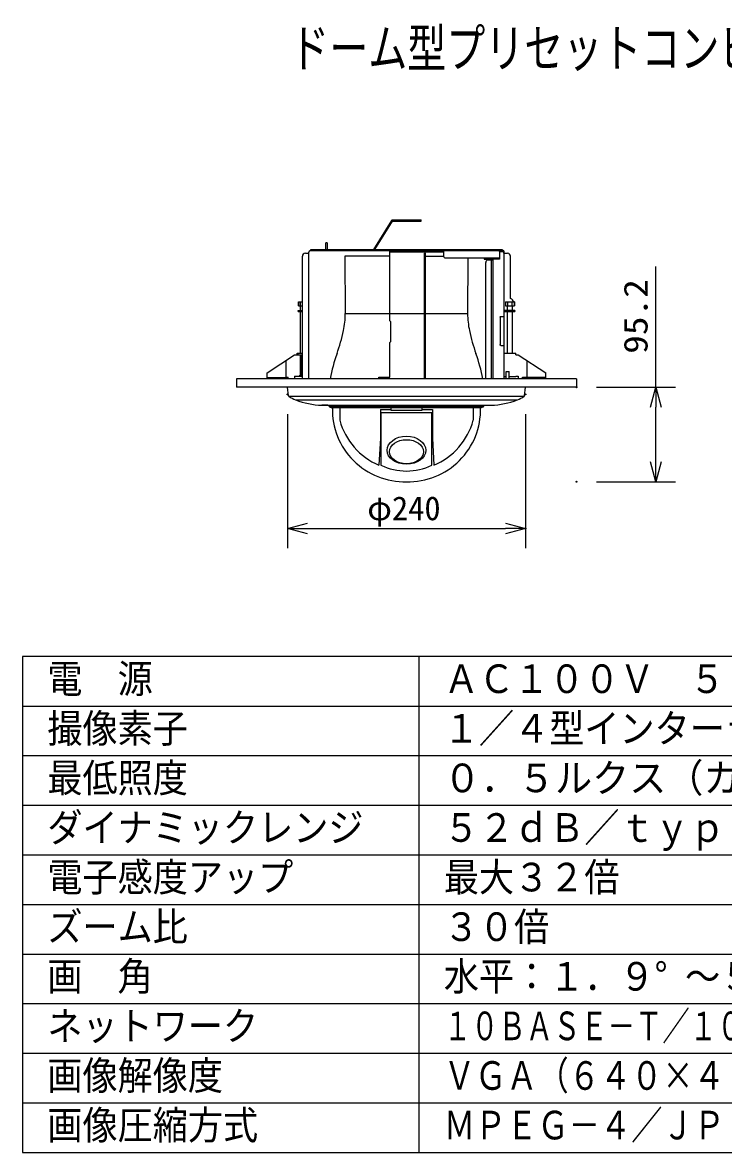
# Model space of a CAD drawing. Units: millimetres, scale not verified. Extents: x -63 to 63, y -57 to 57.
# Drawn here: x -62.5 to 8.2, y -56.5 to 57.4 of the extents above; entities that cross this region are included whole.
import ezdxf
from ezdxf.enums import TextEntityAlignment as Align

# ---------------------------------------------------------------- set-up
doc = ezdxf.new("R2010")
doc.units = ezdxf.units.MM
doc.header["$LTSCALE"] = 0.190236
doc.header["$PDMODE"] = 32
doc.header["$PDSIZE"] = 0.0951
for name, color, linetype in [('0-0_MOJI1', 2, 'Continuous'), ('0-2_GAIKEI', 7, 'Continuous'), ('0-3_WAKU', 1, 'Continuous')]:
    doc.layers.add(name, color=color, linetype=linetype)
doc.styles.add('ＭＳ ゴシック', font='')
doc.styles.get('ＭＳ ゴシック').set_extended_font_data('MS Gothic')

# ---------------------------------------------------------------- blocks, each defined once
blk = doc.blocks.new('_OPEN30')
at = {"layer": '0-3_WAKU', "color": 7}
blk.add_line((0, 0), (-1, 0), dxfattribs=at)
blk.add_lwpolyline([(-1, 0.26795), (0, 0), (-1, -0.26795)], dxfattribs=at)

msp = doc.modelspace()

# ---------------------------------------------------------------- linework, layer by layer
at = {"layer": '0-2_GAIKEI', "color": 1}
for p, q in [((-25.272, 37.4518), (-27.0989, 34.5387)), ((-25.272, 37.4518), (-27.0989, 34.5387)), ((-26.9601, 34.5387), (-25.1726, 37.3893)), ((-26.9601, 34.5387), (-25.1726, 37.3893)), ((-25.2704, 37.4544), (-25.272, 37.4518)), ((-25.1726, 37.507), (-22.2987, 37.507)), ((-25.1726, 37.507), (-22.2987, 37.507)), ((-25.1726, 37.3893), (-22.2987, 37.3893)), ((-25.1726, 37.3893), (-22.2987, 37.3893)), ((-23.7681, 37.3893), (-23.7681, 37.507)), ((-22.2987, 37.3893), (-22.2987, 37.507)), ((-22.2987, 37.3893), (-22.2987, 37.507)), ((-25.4336, 27.349), (-25.4336, 34.421)), ((-21.9558, 21.5006), (-21.9558, 34.1566)), ((-21.8383, 21.5006), (-21.8383, 34.1566)), ((-29.9376, 28.0932), (-17.5982, 28.0932)), ((-25.3355, 27.2511), (-25.4336, 27.349)), ((-25.3355, 25.2429), (-25.3355, 27.2511)), ((-25.4336, 25.1448), (-25.3355, 25.2429)), ((-25.4336, 21.6574), (-25.4336, 25.1448)), ((-26.5548, 21.5006), (-26.5548, 21.6574)), ((-26.5548, 21.6574), (-25.4336, 21.6574)), ((-31.5683, 18.6992), (-31.0025, 18.6992)), ((-25.3103, 18.5816), (-31.306, 18.5816)), ((-16.5876, 18.6794), (-30.949, 18.6794)), ((-30.5032, 18.5816), (-30.5032, 17.3118)), ((-26.3899, 18.407), (-26.3899, 18.0985)), ((-22.2256, 18.5816), (-25.3103, 18.5816)), ((-25.3103, 18.3041), (-25.3103, 18.407)), ((-22.2256, 18.3041), (-25.3103, 18.3041)), ((-17.0325, 18.5816), (-22.2256, 18.5816)), ((-22.2256, 18.407), (-22.2256, 18.3041)), ((-21.1458, 18.407), (-21.1458, 18.0985)), ((-16.2307, 18.5816), (-17.0325, 18.5816)), ((-17.0325, 18.5816), (-17.0325, 17.3118)), ((-16.5876, 18.6794), (-16.3666, 18.7612)), ((-15.9684, 18.6992), (-16.5342, 18.6992)), ((-16.3666, 18.7612), (-15.8334, 18.8201)), ((-26.3899, 18.0985), (-26.3899, 15.5175)), ((-26.3899, 18.0985), (-21.1458, 18.0985)), ((-26.3387, 18.0985), (-26.3387, 12.7921)), ((-21.1972, 12.7922), (-21.1972, 18.0985)), ((-21.1458, 18.0985), (-21.1458, 15.5175)), ((-26.3899, 15.5175), (-26.5445, 12.7731)), ((-21.1461, 15.5175), (-20.9915, 12.7731))]:
    msp.add_line(p, q, dxfattribs=at)
at = {"layer": '0-2_GAIKEI'}
for p, q in [((-33.6331, 21.5006), (-33.6331, 34.2462)), ((-33.4582, 34.421), (-14.0064, 34.421)), ((-33.4174, 34.5387), (-14.1189, 34.5387)), ((-33.4174, 34.421), (-33.4174, 34.5387)), ((-33.4174, 34.5387), (-14.1189, 34.5387)), ((-33.4174, 34.4212), (-33.4174, 34.421)), ((-31.8989, 34.5387), (-31.8989, 35.2048)), ((-31.7814, 35.2048), (-31.8989, 35.2048)), ((-31.7814, 35.2048), (-31.7814, 34.5387)), ((-25.4336, 34.3036), (-19.9851, 34.3036)), ((-19.9851, 33.799), (-19.9851, 34.421)), ((-14.3803, 34.3181), (-14.3803, 33.5493)), ((-13.9882, 34.3036), (-14.3803, 34.3036)), ((-14.1189, 34.5387), (-14.1189, 34.421)), ((-13.9882, 34.3181), (-13.9882, 34.1566)), ((-13.9036, 21.5006), (-13.9036, 34.3181)), ((-34.2695, 21.5006), (-34.2695, 33.8481)), ((-33.961, 34.1566), (-33.6331, 34.1566)), ((-25.4336, 33.8629), (-29.9722, 33.8629)), ((-29.9722, 33.8629), (-29.9374, 28.0728)), ((-21.9558, 34.1566), (-21.8383, 34.1566)), ((-21.9558, 33.8629), (-19.9851, 33.8629)), ((-17.8376, 33.6962), (-15.931, 33.6962)), ((-17.5647, 33.6962), (-17.5984, 28.0728)), ((-15.9149, 33.6667), (-14.3803, 33.6667)), ((-15.9149, 33.6667), (-15.9149, 33.5493)), ((-15.9149, 33.6667), (-15.9149, 33.5493)), ((-15.9149, 33.5493), (-15.6242, 33.5493)), ((-15.9149, 33.5493), (-15.094, 33.5493)), ((-15.7724, 21.5006), (-15.7724, 33.2186)), ((-15.7724, 21.5006), (-15.7724, 33.1819)), ((-15.5153, 33.4757), (-15.0605, 33.4757)), ((-15.2208, 33.4757), (-15.2208, 21.5006)), ((-14.3803, 33.5493), (-15.094, 33.5493)), ((-15.0605, 33.4757), (-15.0605, 21.5006)), ((-13.9882, 34.1566), (-13.5752, 34.1566)), ((-13.2668, 29.5791), (-13.2668, 33.8629)), ((-13.2668, 29.579), (-13.2668, 33.8481)), ((-34.6733, 29.2397), (-34.6733, 28.8479)), ((-34.6733, 29.2397), (-34.2695, 29.2397)), ((-34.6733, 29.2389), (-34.6733, 29.2397)), ((-34.6733, 29.2397), (-34.6733, 28.8479)), ((-34.6733, 28.8479), (-34.2695, 28.8479)), ((-34.6733, 28.8479), (-34.4822, 28.8479)), ((-34.5637, 29.2397), (-34.5635, 29.2397)), ((-34.4654, 28.3972), (-34.4654, 28.8479)), ((-34.4654, 28.3972), (-34.4654, 28.8479)), ((-34.447, 28.8479), (-34.447, 29.2397)), ((-13.7681, 29.2397), (-12.8632, 29.2397)), ((-13.7681, 29.2397), (-13.7681, 28.8479)), ((-13.7681, 28.8479), (-12.8632, 28.8479)), ((-13.5605, 28.3972), (-13.5605, 28.8479)), ((-13.542, 28.8479), (-13.542, 29.2397)), ((-13.0893, 28.8479), (-13.0893, 29.2397)), ((-13.0707, 28.3972), (-13.0707, 28.8479)), ((-12.9728, 29.2397), (-12.973, 29.2397)), ((-12.8636, 28.8479), (-12.8632, 28.8479)), ((-12.8632, 29.2397), (-12.8632, 28.8479)), ((-12.8632, 29.2389), (-12.8632, 29.2397)), ((-12.8632, 29.2397), (-12.8632, 28.8479)), ((-34.7103, 28.3972), (-34.2695, 28.3972)), ((-34.7103, 28.3972), (-34.4654, 28.3972)), ((-34.7103, 28.2797), (-34.7103, 28.3972)), ((-34.7103, 28.2797), (-34.7103, 28.3972)), ((-34.7103, 28.2797), (-34.2695, 28.2797)), ((-34.4654, 28.2797), (-34.7103, 28.2797)), ((-34.4654, 24.0674), (-34.4654, 28.2797)), ((-34.4654, 24.0674), (-34.4654, 28.2797)), ((-34.3877, 28.2797), (-34.3877, 28.3972)), ((-14.3108, 27.692), (-14.3108, 24.9491)), ((-14.2621, 27.7898), (-13.9036, 27.7898)), ((-12.826, 28.3972), (-13.9036, 28.3972)), ((-13.9036, 28.2797), (-12.826, 28.2797)), ((-13.5605, 24.0674), (-13.5605, 28.2797)), ((-13.0707, 24.0674), (-13.0707, 28.2797)), ((-12.826, 28.3972), (-12.826, 28.2797)), ((-34.8083, 24.0674), (-34.2695, 24.0674)), ((-34.8083, 23.9106), (-34.8083, 24.0674)), ((-34.8083, 23.9106), (-34.8083, 23.9888)), ((-34.7962, 24.0674), (-34.4751, 24.0674)), ((-34.7044, 23.9106), (-34.7044, 24.0674)), ((-14.2621, 24.8509), (-13.9036, 24.8509)), ((-13.891, 24.0674), (-12.7279, 24.0674)), ((-12.7279, 23.9106), (-12.7279, 24.0674)), ((-12.7279, 23.9106), (-12.7279, 23.9888)), ((-37.8275, 22.0884), (-35.0534, 23.9106)), ((-35.935, 23.3313), (-35.935, 21.5006)), ((-35.0534, 23.9106), (-34.2695, 23.9106)), ((-35.0534, 23.9106), (-34.8218, 23.9106)), ((-34.4654, 21.8534), (-34.4654, 23.9106)), ((-34.387, 21.8534), (-34.387, 23.9106)), ((-12.7279, 23.9106), (-12.4831, 23.9106)), ((-12.7279, 23.9106), (-12.4831, 23.9106)), ((-12.4831, 23.9106), (-9.7089, 22.0884)), ((-11.622, 23.3451), (-11.622, 21.6574)), ((-37.8275, 21.5006), (-37.8275, 22.0884)), ((-35.935, 21.6574), (-35.69, 21.6574)), ((-35.69, 21.5006), (-35.69, 21.6574)), ((-35.0534, 21.7554), (-34.2695, 21.7554)), ((-35.0534, 21.7554), (-35.0534, 21.5006)), ((-34.5147, 21.8534), (-34.2695, 21.8534)), ((-34.5147, 21.7554), (-34.5147, 21.8534)), ((-13.7076, 21.677), (-13.9036, 21.677)), ((-13.7076, 22.2159), (-13.4138, 22.2159)), ((-13.7076, 21.5006), (-13.7076, 22.2159)), ((-13.4138, 21.5006), (-13.4138, 22.2159)), ((-12.7279, 21.677), (-13.4138, 21.677)), ((-12.7279, 21.7554), (-12.4831, 21.7554)), ((-12.7279, 21.7554), (-12.7279, 21.677)), ((-12.4831, 21.7554), (-12.4831, 21.5006)), ((-12.0645, 21.5006), (-12.0645, 21.6574)), ((-12.0645, 21.6574), (-9.7089, 21.6574)), ((-9.7089, 21.5006), (-9.7089, 22.0884)), ((-40.9115, 21.5006), (-40.9115, 20.6387)), ((-40.9115, 21.5006), (-40.9115, 20.6387)), ((-6.625, 21.5006), (-40.9115, 21.5006)), ((-6.625, 21.5006), (-40.9115, 21.5006)), ((-6.625, 20.6387), (-40.9115, 20.6387)), ((-35.935, 21.579), (-37.8275, 21.579)), ((-35.6746, 19.7928), (-35.7683, 20.6387)), ((-35.6746, 19.7928), (-35.7683, 20.6387)), ((-11.8617, 19.7928), (-11.768, 20.6387)), ((-11.8617, 19.7928), (-11.768, 20.6387)), ((-6.625, 20.6387), (-11.7682, 20.6387)), ((-6.625, 21.5006), (-6.625, 20.6387)), ((-6.625, 21.5006), (-6.625, 20.6387)), ((-35.6533, 19.7442), (-11.883, 19.7442)), ((-34.9555, 19.3654), (-12.5812, 19.3654)), ((-31.7032, 18.8201), (-32.2924, 18.8303)), ((-32.2919, 18.8303), (-15.2443, 18.8303)), ((-31.7022, 18.8201), (-15.8343, 18.8201)), ((-31.5872, 18.8073), (-31.586, 18.7545)), ((-31.5189, 18.6605), (-31.306, 18.5816)), ((-16.0177, 18.6605), (-16.2307, 18.5816)), ((-15.9494, 18.8073), (-15.9507, 18.7545)), ((-15.8334, 18.8201), (-15.2443, 18.8303))]:
    msp.add_line(p, q, dxfattribs=at)
at = {"layer": '0-2_GAIKEI', "color": 3}
for p, q in [((1.3872, 20.6387), (1.3872, 32.8054)), ((-4.6128, 20.6387), (3.3872, 20.6387)), ((1.3872, 13.1187), (1.3872, 18.6387)), ((-35.7683, 17.9195), (-35.7683, 4.4057)), ((-11.7682, 17.9195), (-11.7682, 4.4057)), ((-4.6128, 11.1187), (3.3872, 11.1187)), ((-33.7682, 6.4057), (-13.7682, 6.4057))]:
    msp.add_line(p, q, dxfattribs=at)
at = {"layer": '0-2_GAIKEI', "color": 1}
for points in [[(-25.1726, 37.507), (-25.1756, 37.507), (-25.1786, 37.5069), (-25.1816, 37.5067), (-25.1846, 37.5064), (-25.1876, 37.506), (-25.1905, 37.5056), (-25.1935, 37.5051), (-25.1964, 37.5046), (-25.1993, 37.5039), (-25.2021, 37.5032), (-25.205, 37.5024), (-25.2078, 37.5016), (-25.2106, 37.5007), (-25.2134, 37.4997), (-25.2162, 37.4986), (-25.2189, 37.4975), (-25.2216, 37.4963), (-25.2242, 37.495), (-25.2268, 37.4937), (-25.2294, 37.4923), (-25.232, 37.4908), (-25.2345, 37.4893), (-25.237, 37.4877), (-25.2394, 37.4861), (-25.2418, 37.4844), (-25.2442, 37.4826), (-25.2465, 37.4808), (-25.2488, 37.4789), (-25.251, 37.477), (-25.2532, 37.4749), (-25.2553, 37.4729), (-25.2574, 37.4708), (-25.2594, 37.4686), (-25.2614, 37.4664), (-25.2633, 37.4641), (-25.2651, 37.4617), (-25.267, 37.4593), (-25.2687, 37.4569), (-25.2704, 37.4544)], [(-30.949, 18.6794), (-31.17, 18.7612), (-31.7032, 18.8201)], [(-26.3899, 18.407), (-25.3103, 18.407), (-25.3103, 18.5816)], [(-22.2256, 18.5816), (-22.2256, 18.407), (-21.1458, 18.407)]]:
    msp.add_lwpolyline(points, dxfattribs=at)
at = {"layer": '0-2_GAIKEI'}
for points in [[(-33.4174, 34.5387), (-33.4174, 34.5385), (-33.4174, 34.5378), (-33.4174, 34.5368), (-33.4174, 34.5354), (-33.4174, 34.5336), (-33.4174, 34.5316), (-33.4174, 34.5291), (-33.4174, 34.5265), (-33.4174, 34.5235), (-33.4174, 34.5203), (-33.4174, 34.5169), (-33.4174, 34.5133), (-33.4174, 34.5095), (-33.4174, 34.5055), (-33.4174, 34.5015), (-33.4174, 34.4973), (-33.4174, 34.493), (-33.4174, 34.4886), (-33.4174, 34.4842), (-33.4174, 34.4798), (-33.4174, 34.4754), (-33.4174, 34.471), (-33.4174, 34.4667), (-33.4174, 34.4624), (-33.4174, 34.4582), (-33.4174, 34.4541), (-33.4174, 34.4502), (-33.4174, 34.4464), (-33.4174, 34.4428), (-33.4174, 34.4394), (-33.4174, 34.4362), (-33.4174, 34.4332), (-33.4174, 34.4305), (-33.4174, 34.4281), (-33.4174, 34.426), (-33.4174, 34.4243), (-33.4174, 34.4229), (-33.4174, 34.4218), (-33.4174, 34.4212)], [(-19.8823, 33.6962), (-14.8651, 33.6962), (-14.3803, 33.6962)], [(-34.6733, 29.2397), (-34.6731, 29.2397), (-34.6725, 29.2397), (-34.6715, 29.2397), (-34.6702, 29.2397), (-34.6686, 29.2397), (-34.6666, 29.2397), (-34.6644, 29.2397), (-34.6619, 29.2397), (-34.6591, 29.2397), (-34.6561, 29.2397), (-34.6529, 29.2397), (-34.6496, 29.2397), (-34.646, 29.2397), (-34.6423, 29.2397), (-34.6385, 29.2397), (-34.6346, 29.2397), (-34.6306, 29.2397), (-34.6266, 29.2397), (-34.6225, 29.2397), (-34.6184, 29.2397), (-34.6143, 29.2397), (-34.6102, 29.2397), (-34.6061, 29.2397), (-34.6021, 29.2397), (-34.5982, 29.2397), (-34.5944, 29.2397), (-34.5907, 29.2397), (-34.5872, 29.2397), (-34.5838, 29.2397), (-34.5806, 29.2397), (-34.5777, 29.2397), (-34.5749, 29.2397), (-34.5724, 29.2397), (-34.5702, 29.2397), (-34.5682, 29.2397), (-34.5666, 29.2397), (-34.5653, 29.2397), (-34.5643, 29.2397), (-34.5637, 29.2397)], [(-34.6733, 28.8479), (-34.6733, 28.8486), (-34.6733, 28.8507), (-34.6733, 28.8541), (-34.6733, 28.8588), (-34.6733, 28.8647), (-34.6733, 28.8717), (-34.6733, 28.8797), (-34.6733, 28.8886), (-34.6733, 28.8984), (-34.6733, 28.9091), (-34.6733, 28.9205), (-34.6733, 28.9325), (-34.6733, 28.9451), (-34.6733, 28.9583), (-34.6733, 28.9718), (-34.6733, 28.9858), (-34.6733, 29), (-34.6733, 29.0145), (-34.6733, 29.0291), (-34.6733, 29.0438), (-34.6733, 29.0584), (-34.6733, 29.0731), (-34.6733, 29.0875), (-34.6733, 29.1017), (-34.6733, 29.1157), (-34.6733, 29.1293), (-34.6733, 29.1424), (-34.6733, 29.155), (-34.6733, 29.1671), (-34.6733, 29.1784), (-34.6733, 29.1891), (-34.6733, 29.1989), (-34.6733, 29.2079), (-34.6733, 29.2159), (-34.6733, 29.2228), (-34.6733, 29.2287), (-34.6733, 29.2334), (-34.6733, 29.2368), (-34.6733, 29.2389)], [(-13.0707, 28.8479), (-13.0703, 28.8479), (-13.0692, 28.8479), (-13.0674, 28.8479), (-13.0649, 28.8479), (-13.0618, 28.8479), (-13.0581, 28.8479), (-13.0539, 28.8479), (-13.0491, 28.8479), (-13.0439, 28.8479), (-13.0383, 28.8479), (-13.0323, 28.8479), (-13.0259, 28.8479), (-13.0192, 28.8479), (-13.0123, 28.8479), (-13.0051, 28.8479), (-12.9977, 28.8479), (-12.9901, 28.8479), (-12.9825, 28.8479), (-12.9747, 28.8479), (-12.967, 28.8479), (-12.9592, 28.8479), (-12.9514, 28.8479), (-12.9438, 28.8479), (-12.9362, 28.8479), (-12.9289, 28.8479), (-12.9217, 28.8479), (-12.9147, 28.8479), (-12.908, 28.8479), (-12.9016, 28.8479), (-12.8956, 28.8479), (-12.89, 28.8479), (-12.8848, 28.8479), (-12.88, 28.8479), (-12.8758, 28.8479), (-12.8721, 28.8479), (-12.869, 28.8479), (-12.8665, 28.8479), (-12.8647, 28.8479), (-12.8636, 28.8479)], [(-12.8632, 29.2397), (-12.8634, 29.2397), (-12.864, 29.2397), (-12.865, 29.2397), (-12.8663, 29.2397), (-12.8679, 29.2397), (-12.8699, 29.2397), (-12.8721, 29.2397), (-12.8746, 29.2397), (-12.8774, 29.2397), (-12.8803, 29.2397), (-12.8835, 29.2397), (-12.8869, 29.2397), (-12.8904, 29.2397), (-12.8941, 29.2397), (-12.8979, 29.2397), (-12.9018, 29.2397), (-12.9058, 29.2397), (-12.9099, 29.2397), (-12.914, 29.2397), (-12.9181, 29.2397), (-12.9222, 29.2397), (-12.9263, 29.2397), (-12.9303, 29.2397), (-12.9343, 29.2397), (-12.9382, 29.2397), (-12.942, 29.2397), (-12.9457, 29.2397), (-12.9493, 29.2397), (-12.9526, 29.2397), (-12.9558, 29.2397), (-12.9588, 29.2397), (-12.9616, 29.2397), (-12.9641, 29.2397), (-12.9663, 29.2397), (-12.9683, 29.2397), (-12.9699, 29.2397), (-12.9712, 29.2397), (-12.9722, 29.2397), (-12.9728, 29.2397)], [(-12.8632, 28.8479), (-12.8632, 28.8486), (-12.8632, 28.8507), (-12.8632, 28.8541), (-12.8632, 28.8588), (-12.8632, 28.8647), (-12.8632, 28.8717), (-12.8632, 28.8797), (-12.8632, 28.8886), (-12.8632, 28.8984), (-12.8632, 28.9091), (-12.8632, 28.9205), (-12.8632, 28.9325), (-12.8632, 28.9451), (-12.8632, 28.9583), (-12.8632, 28.9718), (-12.8632, 28.9858), (-12.8632, 29), (-12.8632, 29.0145), (-12.8632, 29.0291), (-12.8632, 29.0438), (-12.8632, 29.0584), (-12.8632, 29.0731), (-12.8632, 29.0875), (-12.8632, 29.1017), (-12.8632, 29.1157), (-12.8632, 29.1293), (-12.8632, 29.1424), (-12.8632, 29.155), (-12.8632, 29.1671), (-12.8632, 29.1784), (-12.8632, 29.1891), (-12.8632, 29.1989), (-12.8632, 29.2079), (-12.8632, 29.2159), (-12.8632, 29.2228), (-12.8632, 29.2287), (-12.8632, 29.2334), (-12.8632, 29.2368), (-12.8632, 29.2389)], [(-14.3108, 27.692), (-14.3085, 27.7222), (-14.3017, 27.7494), (-14.2909, 27.7711), (-14.2774, 27.7851), (-14.2621, 27.7898)], [(-14.2621, 24.8509), (-14.2774, 24.8557), (-14.2909, 24.8697), (-14.3017, 24.8914), (-14.3085, 24.9187), (-14.3108, 24.9491)]]:
    msp.add_lwpolyline(points, dxfattribs=at)
for centre, radius, start, end in [((-33.4582, 34.2462), 0.1748, 90, 180), ((-14.4831, 34.3181), 0.1028, 0, 90), ((-14.0911, 34.3181), 0.1028, 0, 90), ((-14.0064, 34.3181), 0.1028, 0, 90), ((-33.961, 33.8481), 0.3085, 90, 180), ((-19.8823, 33.799), 0.1028, 180, 270), ((-15.5153, 33.2186), 0.2571, 90, 180), ((-13.5752, 33.8481), 0.3085, 0, 90), ((-13.3157, 29.2398), 0.3427, 359.98265, 81.79299), ((-38.164, 28.073), 8.2264, 347.90147, 359.99816), ((-9.3718, 28.073), 8.2264, 180.00184, 192.09853), ((-48.1711, 30.2143), 18.46, 340.44142, 347.91306), ((0.6353, 30.2143), 18.46, 192.08694, 199.55858), ((-13.6374, 17.939), 18.1905, 160.42213, 168.7087), ((-33.8984, 17.939), 18.1905, 11.2913, 19.57787), ((-35.5928, 19.8019), 0.0823, 186.3204, 234.01969), ((-33.9197, 22.1064), 2.9301, 234.01969, 249.30568), ((-32.0101, 27.1281), 8.3026, 249.22404, 268.05386), ((-15.5262, 27.1281), 8.3026, 271.94614, 290.77596), ((-13.6166, 22.1064), 2.9301, 290.69432, 305.98031), ((-11.9435, 19.8019), 0.0823, 305.98031, 353.6796), ((-31.4832, 18.7569), 0.1028, 181.33634, 249.66839), ((-23.9724, 18.3875), 7.2717, 178.46891, 271.61113), ((-23.5635, 18.3875), 7.2717, 268.38887, 1.53109), ((-16.0535, 18.7569), 0.1028, 290.33161, 358.66366)]:
    msp.add_arc(centre, radius, start, end, dxfattribs=at)
at = {"layer": '0-2_GAIKEI', "color": 1}
for centre, radius, start, end in [((-23.7681, 19.1905), 6.9922, 195.58618, 246.60503), ((-23.7676, 19.1905), 6.9922, 293.39497, 344.41382), ((-23.768, 18.0585), 5.8603, 243.98071, 296.02001)]:
    msp.add_arc(centre, radius, start, end, dxfattribs=at)
for centre, major_axis, ratio in [((-23.768, 14.2917), (1.9532, 0), 0.723288), ((-23.768, 14.1421), (1.7169, 0), 0.707354)]:
    msp.add_ellipse(centre, major_axis=major_axis, ratio=ratio, dxfattribs=at)
at = {"layer": '0-3_WAKU', "color": 4}
for p, q in [((62.5001, -6.5), (-62.5001, -6.5)), ((-62.5001, -6.5), (-62.5001, -56.5001)), ((-22.5, -56.5001), (-22.5, -6.5)), ((-62.5001, -56.5001), (62.5001, -56.5001))]:
    msp.add_line(p, q, dxfattribs=at)
at = {"layer": '0-3_WAKU'}
for p, q in [((-62.5001, -11.5), (62.5001, -11.5)), ((-62.5001, -16.5), (62.5001, -16.5)), ((-62.5001, -21.5), (62.5001, -21.5)), ((-62.5001, -26.5), (62.5001, -26.5)), ((-62.5001, -31.5001), (62.5001, -31.5001)), ((-62.5001, -36.5001), (62.5001, -36.5001)), ((-62.5001, -41.5001), (62.5001, -41.5001)), ((-62.5001, -46.5001), (62.5001, -46.5001)), ((-62.5001, -51.5001), (62.5001, -51.5001))]:
    msp.add_line(p, q, dxfattribs=at)
at = {"layer": '0-3_WAKU', "color": 7}
for p in [(-6.6128, 20.6387), (1.3872, 20.6387), (-35.7683, 19.9195), (-11.7682, 19.9195), (-6.6128, 11.1187), (-11.7682, 6.4057)]:
    msp.add_point(p, dxfattribs=at)

# ---------------------------------------------------------------- block references
at = {"layer": '0-2_GAIKEI', "xscale": 2, "yscale": 2}
for p, rotation in [((1.3872, 20.6387), 90), ((1.3872, 11.1187), 270), ((-35.7683, 6.4057), 180)]:
    msp.add_blockref('_OPEN30', p, dxfattribs=dict(at, rotation=rotation))
msp.add_blockref('_OPEN30', (-11.7682, 6.4057), dxfattribs=at)

# ---------------------------------------------------------------- texts
at = {"layer": '0-0_MOJI1', "style": 'ＭＳ ゴシック'}
for s, height, width, p in [('ドーム型プリセットコンビネーションカメラ（金具付）', 3.848, 0.75, (-35.5001, 51.7599)), ('電\u3000源', 2.887, 0.9, (-60.0001, -11.0551)), ('ＡＣ１００Ｖ\u3000５０／６０Ｈｚ\u3000１５Ｗ', 2.887, 0.9, (-20, -11.0551)), ('撮像素子', 2.887, 0.9, (-60.0001, -16.0551)), ('１／４型インターライン転送方式ＣＣＤ', 2.887, 0.9, (-20, -16.0551)), ('最低照度', 2.887, 0.9, (-60.0001, -21.0552)), ('０．５ルクス（カラー)\u3000０．０４ルクス（白黒)', 2.887, 0.95, (-20, -21.0552)), ('ダイナミックレンジ', 2.887, 0.9, (-60.0001, -26.0552)), ('５２ｄＢ／ｔｙｐ', 2.887, 0.9, (-20, -26.0552)), ('電子感度アップ', 2.887, 0.9, (-60.0001, -31.0552)), ('最大３２倍', 2.887, 0.9, (-20, -31.0552)), ('ズーム比', 2.887, 0.9, (-60.0001, -36.0552)), ('３０倍', 2.887, 0.9, (-20, -36.0552)), ('画\u3000角', 2.887, 0.9, (-60.0001, -41.0552)), ('水平：１．９° ～５２°垂直：１．４° ～４０°', 2.887, 0.9, (-20, -41.0552)), ('ネットワーク', 2.887, 0.9, (-60.0001, -46.0552)), ('１０ＢＡＳＥ－Ｔ／１００ＢＡＳＥ－ＴＸ、ＲＪ４５コネクター', 2.887, 0.7, (-20, -46.0552)), ('画像解像度', 2.887, 0.9, (-60.0001, -51.0552)), ('ＶＧＡ（６４０×４８０)／ＱＶＧＡ（３２０×２４０）', 2.887, 0.8, (-20, -51.0552)), ('画像圧縮方式', 2.887, 0.9, (-60.0001, -56.0552)), ('ＭＰＥＧ－４／ＪＰＥＧ   デュアルエンコーディング', 2.887, 0.8, (-20, -56.0552))]:
    msp.add_text(s, height=height, dxfattribs=dict(at, width=width)).set_placement(p, align=Align.BOTTOM_LEFT)
at = {"layer": '0-2_GAIKEI', "color": 3, "style": 'ＭＳ ゴシック', "width": 1.15}
msp.add_text('95.2', height=2.406, rotation=90, dxfattribs=at).set_placement((1.2776, 24.0147), align=Align.BOTTOM_LEFT)
at = {"layer": '0-2_GAIKEI', "color": 3, "style": 'ＭＳ ゴシック'}
msp.add_text('φ240', height=2.406, dxfattribs=at).set_placement((-27.7217, 6.5153), align=Align.BOTTOM_LEFT)

doc.saveas('drawing.dxf')
